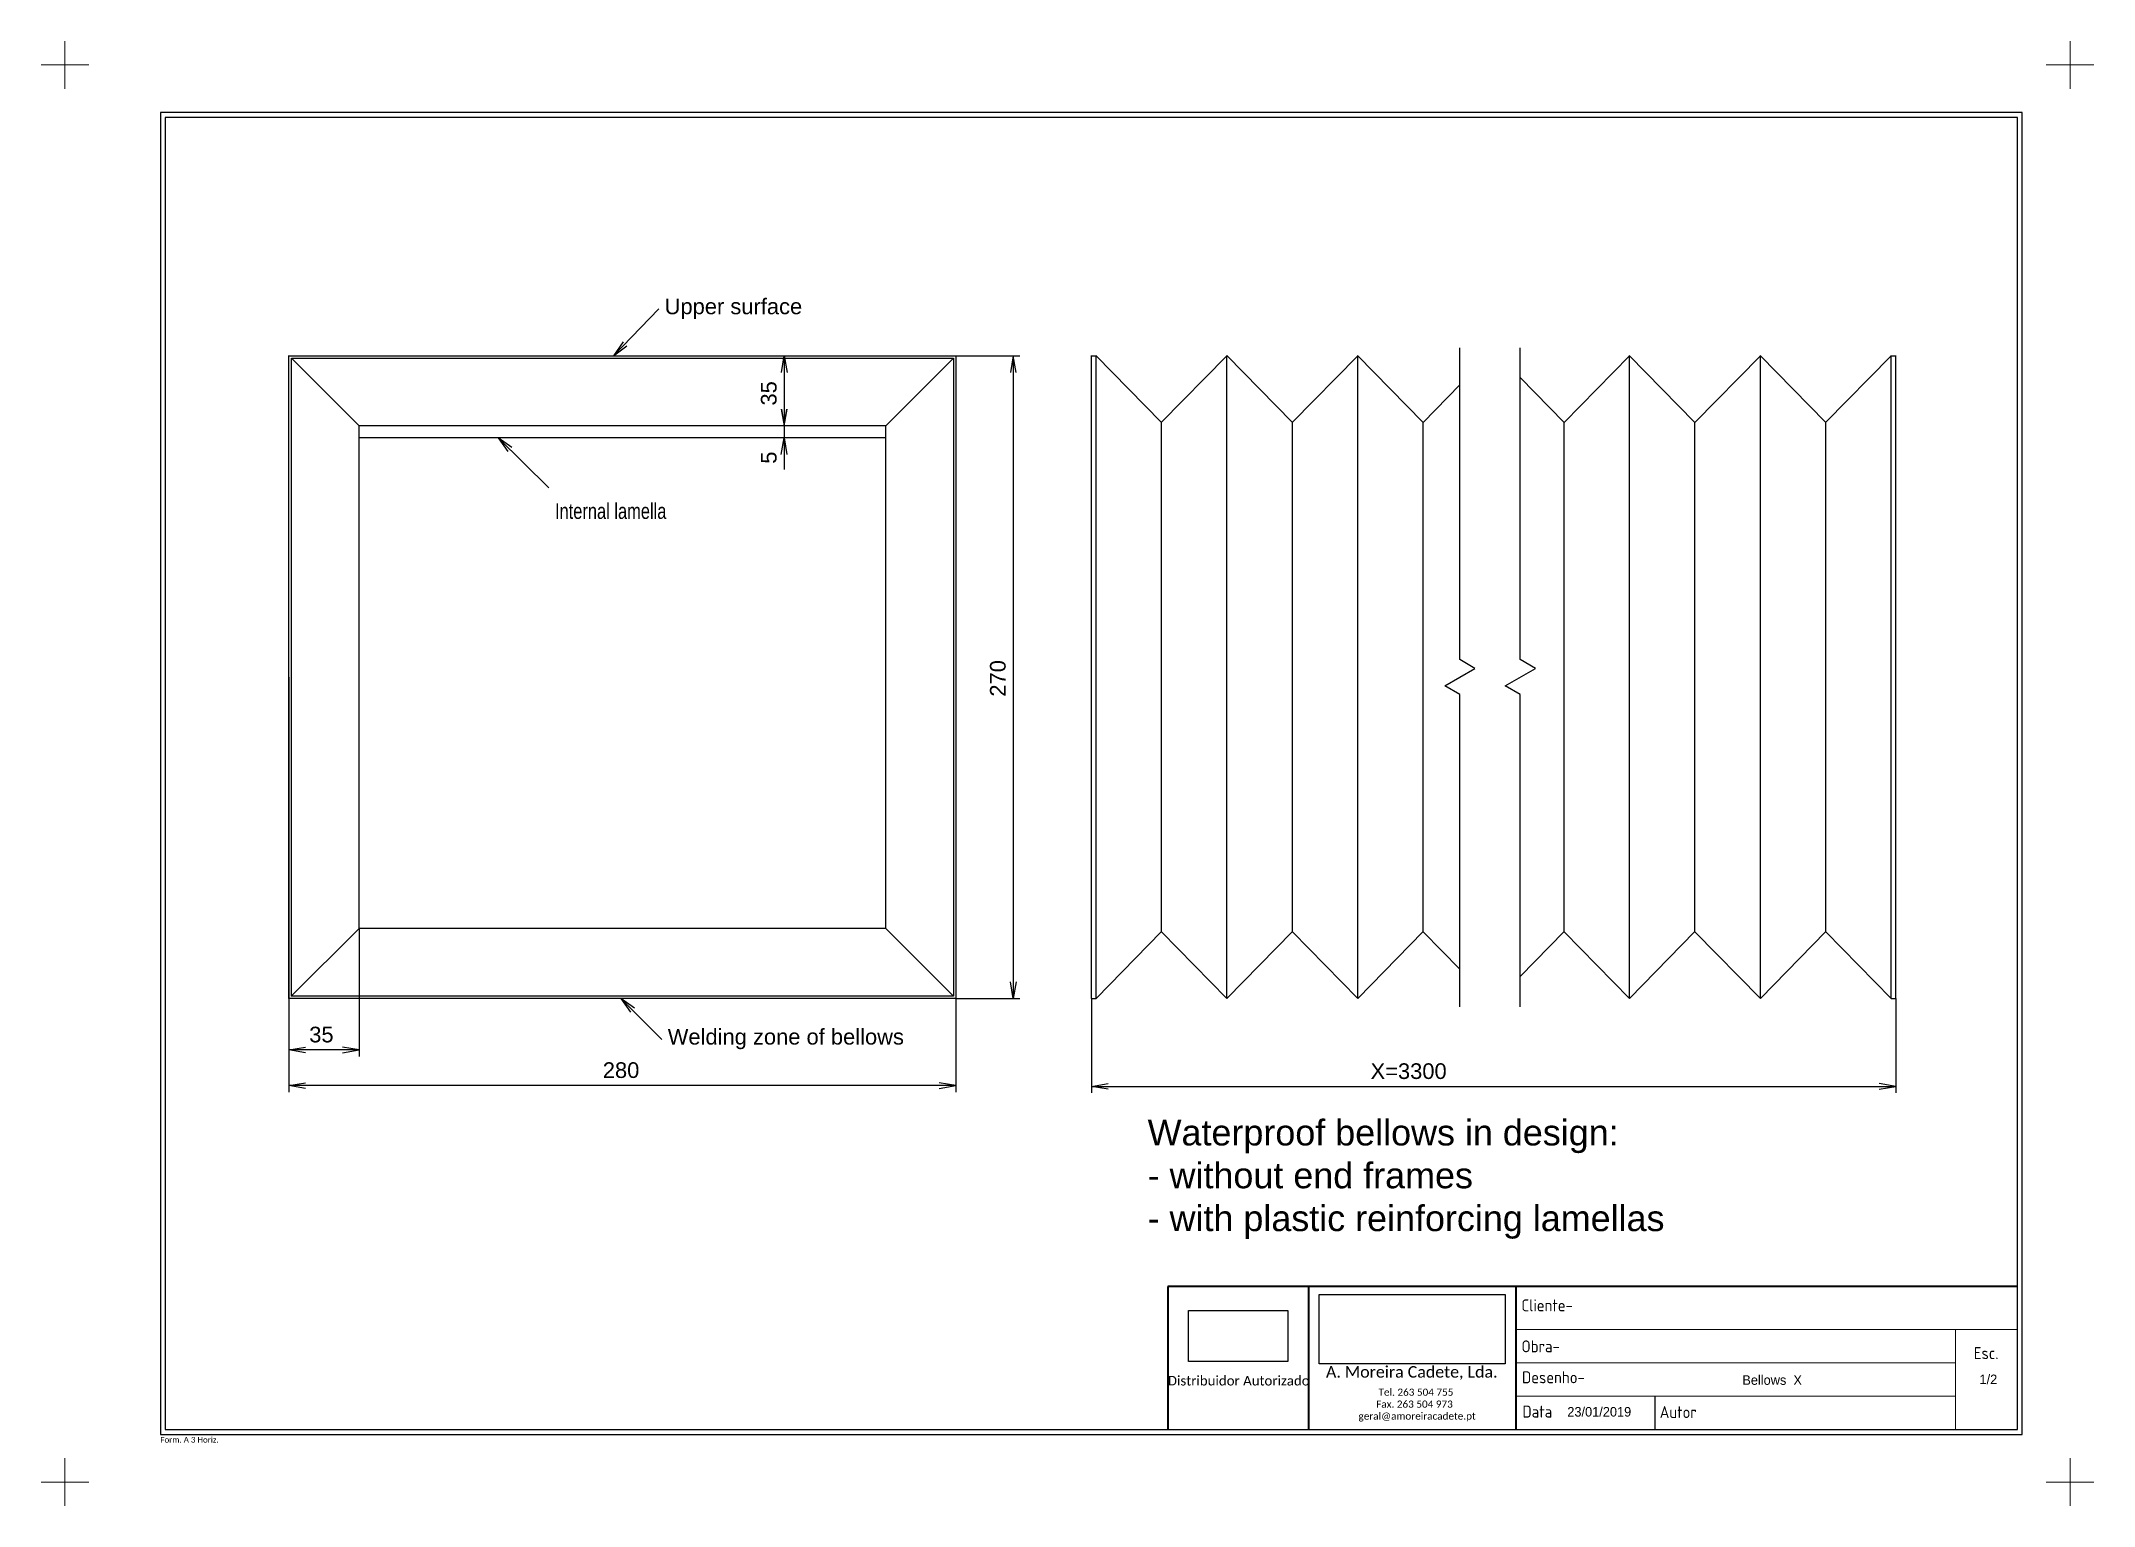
# Model space of a CAD drawing. Header units: millimetres. Extents: x 3372 to 4232, y 3173 to 3787.
import ezdxf
from ezdxf.enums import TextEntityAlignment as Align

# ---------------------------------------------------------------- set-up
doc = ezdxf.new("R2010")
doc.units = ezdxf.units.MM
doc.header["$MEASUREMENT"] = 0
for name, color, linetype in [('2__LINE_ACI_7', 7, 'Continuous'), ('4__LINE_ACI_136', 136, 'Continuous'), ('5__TEXT_ACI_136', 136, 'Continuous')]:
    doc.layers.add(name, color=color, linetype=linetype)
doc.styles.add('AMC', font='', dxfattribs={"height": 2.5})
doc.styles.add('AMC 2', font='', dxfattribs={"height": 2})
doc.styles.add('AMC 40 mm', font='isocp3.shx', dxfattribs={"height": 60})
doc.styles.add('AMC TX', font='', dxfattribs={"height": 3})
doc.styles.add('AMC ZWCAD', font='', dxfattribs={"height": 2.5})
doc.styles.add('ARIAL', font='ARIAL.TTF', dxfattribs={"width": 0.75})
doc.styles.get("Standard").update_dxf_attribs({"font": 'IC-isocp.shx', "height": 3})
doc.styles.get('AMC').set_extended_font_data('isocpeui')
doc.styles.get('AMC 2').set_extended_font_data('Tempus Sans ITC')
doc.styles.get('AMC TX').set_extended_font_data('GOST Type BU')
doc.styles.get('AMC ZWCAD').set_extended_font_data('ISOCPEUR')
picture_1 = doc.add_image_def('image1.png', size_in_pixel=(295, 152))
picture_2 = doc.add_image_def('image2.png', size_in_pixel=(459, 171))

# ---------------------------------------------------------------- blocks, each defined once
blk = doc.blocks.new('A 3 Horizontal')
at = {"lineweight": 13}
for p, q in [((0, 292), (0, 302)), ((420, 292), (420, 302)), ((-5, 297), (5, 297)), ((425, 297), (415, 297)), ((304, 32), (409, 32)), ((396, 32), (396, 11)), ((304, 25), (396, 25)), ((304, 18), (396, 18)), ((0, 5), (0, -5)), ((420, 5), (420, -5)), ((-5, 0), (5, 0)), ((425, 0), (415, 0))]:
    blk.add_line(p, q, dxfattribs=at)
at = {"lineweight": 40}
for p, q in [((409, 41), (231, 41)), ((231, 41), (231, 11)), ((260.5, 41), (260.5, 11)), ((304, 11), (304, 41))]:
    blk.add_line(p, q, dxfattribs=at)
at = {"lineweight": 30}
blk.add_line((333.07, 11), (333.07, 18), dxfattribs=at)
for points in [[(20, 10), (410, 10), (410, 287), (20, 287)], [(21, 11), (409, 11), (409, 286), (21, 286)]]:
    blk.add_lwpolyline(points, close=True)
at = {"lineweight": 13}
for s, insert, char_height, width, attachment_point, style in [('{\\FISO.SHX|c228;Cliente-}', (305.09, 38.29), 2.5, 14.6859, 1, 'AMC ZWCAD'), ('{\\FISO.SHX|c228;Obra-}', (305.09, 29.7), 2.5, 11.3847, 1, 'AMC ZWCAD'), ('{\\FISO.SHX|c228;Esc\\FISOCPEUR|c0;.}', (399.84, 28.28), 2.5, 5.9932, 1, 'AMC ZWCAD'), ('{\\FISO.SHX|c228;Desenho-}', (305.2, 23.21), 2.5, 18.2729, 1, 'AMC ZWCAD'), ('{\\fCalibri|b0|i0|c0|p34;       \\H0.8824x;Tel. 263 504 755\\P       Fax. 263 504 973\\Pgeral@amoreiracadete.pt}', (270.96, 12.69), 1.7, 25.4669, 7, 'AMC'), ('{\\FISO.SHX|c228;Data}', (305.29, 16.02), 2.5, 7.5827, 1, 'AMC ZWCAD'), ('{\\FISO.SHX|c228;Autor}', (334.05, 15.92), 2.5, 11.1546, 1, 'AMC ZWCAD')]:
    blk.add_mtext(s, dxfattribs=dict(at, insert=insert, char_height=char_height, width=width, attachment_point=attachment_point, style=style))
at = {"style": 'AMC TX'}
for s, insert, char_height, width, attachment_point in [('{\\fCandara|b0|i0|c0|p2;\\H0.666667x;Distribuidor Autorizado}', (245.87, 22.25), 3, 28.7613, 2), ('\\pxql;{\\fCalibri|b0|i0|c0|p34;Form. A 3 Horiz.}', (28.13, 8.86), 1.2, 16.2628, 5)]:
    blk.add_mtext(s, dxfattribs=dict(at, insert=insert, char_height=char_height, width=width, attachment_point=attachment_point))
at = {"insert": (264.14, 24.3), "char_height": 2.405, "width": 37.8625, "attachment_point": 1}
blk.add_mtext('\\fCandara|b0|i0|c0|p0;A. Moreira Cadete, Lda.', dxfattribs=at)
at = {"style": 'AMC 2', "flags": 1}
for tag, p in [('1', (361.37, 36.67)), ('2', (354.94, 28.66)), ('3', (357.6, 21.39)), ('5', (402.88, 21.53)), ('4', (321.39, 14.73)), ('6', (402.66, 15.04))]:
    blk.add_attdef(tag, text='', height=2, dxfattribs=at).set_placement(p, align=Align.MIDDLE_CENTER)
at = {"color": 255}
image = blk.add_image(picture_2, insert=(262.75, 24.79), size_in_units=(38.9, 14.49), dxfattribs=at)
image.dxf.flags = 7
image = blk.add_image(picture_1, insert=(235.37, 25.29), size_in_units=(20.78, 10.7), dxfattribs=at)
image.dxf.flags = 7

msp = doc.modelspace()

# ---------------------------------------------------------------- linework, layer by layer
at = {"layer": '2__LINE_ACI_7'}
for p, q in [((3475.4, 3385.89), (3475.4, 3655.34)), ((3475.4, 3655.23), (3754.76, 3655.23)), ((3754.76, 3655.23), (3754.76, 3385.89)), ((3811.56, 3385.89), (3811.56, 3655.34)), ((3811.56, 3655.23), (3813.56, 3655.23)), ((3840.91, 3627.34), (3813.45, 3655.34)), ((3813.56, 3385.89), (3813.56, 3655.34)), ((3868.37, 3655.23), (3840.86, 3627.34)), ((3895.78, 3627.34), (3868.32, 3655.34)), ((3868.37, 3385.89), (3868.37, 3655.34)), ((3923.13, 3655.23), (3895.67, 3627.34)), ((3950.59, 3627.34), (3923.02, 3655.34)), ((3923.13, 3385.89), (3923.13, 3655.34)), ((4037.02, 3655.23), (4009.56, 3627.34)), ((4064.37, 3627.34), (4036.91, 3655.34)), ((4037.02, 3385.89), (4037.02, 3655.34)), ((4091.83, 3655.23), (4064.32, 3627.34)), ((4119.24, 3627.34), (4091.78, 3655.34)), ((4091.83, 3385.89), (4091.83, 3655.34)), ((4146.59, 3655.23), (4119.13, 3627.34)), ((4146.59, 3385.89), (4146.59, 3655.34)), ((4146.59, 3655.23), (4148.64, 3655.23)), ((4148.64, 3385.89), (4148.64, 3655.34)), ((3476.48, 3386.91), (3476.48, 3654.31)), ((3476.48, 3654.26), (3753.79, 3654.26)), ((3476.48, 3654.26), (3504.86, 3625.88)), ((3725.41, 3625.88), (3753.79, 3654.31)), ((3753.79, 3654.26), (3753.79, 3386.91)), ((3965.94, 3643.01), (3950.49, 3627.34)), ((4009.66, 3627.34), (3991.25, 3646.08)), ((3725.41, 3625.88), (3504.75, 3625.88)), ((3725.41, 3620.88), (3504.75, 3620.88)), ((3504.86, 3415.24), (3504.86, 3625.99)), ((3725.41, 3415.24), (3725.41, 3625.99)), ((3840.91, 3413.84), (3840.91, 3627.39)), ((3895.78, 3413.84), (3895.78, 3627.39)), ((3950.59, 3413.84), (3950.59, 3627.39)), ((4009.66, 3413.84), (4009.66, 3627.39)), ((4064.37, 3413.84), (4064.37, 3627.39)), ((4119.24, 3413.84), (4119.24, 3627.39)), ((3504.86, 3415.24), (3476.37, 3386.91)), ((3725.41, 3415.24), (3504.75, 3415.24)), ((3725.41, 3415.24), (3753.79, 3386.91)), ((3813.56, 3385.89), (3840.91, 3413.89)), ((3840.91, 3413.84), (3868.37, 3385.89)), ((3868.37, 3385.89), (3895.78, 3413.89)), ((3895.78, 3413.84), (3923.13, 3385.89)), ((3923.13, 3385.89), (3950.59, 3413.89)), ((3950.59, 3413.84), (3965.94, 3398.17)), ((3991.25, 3395.1), (4009.66, 3413.89)), ((4009.66, 3413.84), (4037.02, 3385.89)), ((4037.02, 3385.89), (4064.37, 3413.89)), ((4064.37, 3413.84), (4091.83, 3385.89)), ((4091.83, 3385.89), (4119.24, 3413.89)), ((4119.24, 3413.84), (4146.59, 3385.89)), ((3754.76, 3385.89), (3475.29, 3385.89)), ((3753.79, 3386.91), (3476.37, 3386.91)), ((3811.56, 3385.89), (3813.56, 3385.89)), ((4146.59, 3385.89), (4148.64, 3385.89))]:
    msp.add_line(p, q, dxfattribs=at)
for points in [[(3965.94, 3382.39), (3965.94, 3513.24), (3959.59, 3516.95), (3972.24, 3524.22), (3965.94, 3527.88), (3965.94, 3658.62)], [(3991.25, 3382.39), (3991.25, 3513.24), (3984.95, 3516.95), (3997.6, 3524.22), (3991.25, 3527.88), (3991.25, 3658.62)]]:
    msp.add_lwpolyline(points, dxfattribs=at)
at = {"layer": '4__LINE_ACI_136', "color": 136, "true_color": 0x008080}
for p, q in [((3611.36, 3655.23), (3630.37, 3674.88)), ((3682.87, 3655.23), (3682.87, 3625.88)), ((3754.76, 3655.23), (3781.62, 3655.23)), ((3778.82, 3655.23), (3778.82, 3385.89)), ((3682.82, 3639.78), (3682.82, 3607.58)), ((3563.01, 3620.88), (3584.33, 3599.88)), ((3475.4, 3520.51), (3475.4, 3361.5)), ((3504.86, 3415.24), (3504.86, 3361.5)), ((3475.4, 3385.89), (3475.4, 3346.58)), ((3614.43, 3385.89), (3631.66, 3368.66)), ((3754.76, 3385.89), (3754.76, 3346.58)), ((3754.76, 3385.89), (3781.62, 3385.89)), ((3811.56, 3385.89), (3811.56, 3346.26)), ((4148.64, 3385.89), (4148.64, 3346.26)), ((3504.86, 3364.3), (3475.29, 3364.3)), ((3754.76, 3349.38), (3475.29, 3349.38)), ((3811.56, 3349.01), (4148.64, 3349.01))]:
    msp.add_line(p, q, dxfattribs=at)
for points in [[(3615.4, 3661.04), (3611.36, 3655.23), (3617.02, 3659.43)], [(3681.74, 3648.23), (3682.87, 3655.23), (3684.06, 3648.23)], [(3780.01, 3648.23), (3778.82, 3655.23), (3777.64, 3648.23)], [(3681.63, 3632.88), (3682.82, 3625.88), (3683.95, 3632.88)], [(3681.74, 3632.88), (3682.87, 3625.88), (3684.06, 3632.88)], [(3568.72, 3616.84), (3563.01, 3620.88), (3567.1, 3615.11)], [(3681.63, 3613.88), (3682.82, 3620.88), (3683.95, 3613.88)], [(3780.01, 3392.89), (3778.82, 3385.89), (3777.64, 3392.89)], [(3620.14, 3381.8), (3614.43, 3385.89), (3618.52, 3380.18)], [(3482.4, 3363.11), (3475.4, 3364.3), (3482.4, 3365.43)], [(3497.86, 3363.11), (3504.86, 3364.3), (3497.86, 3365.43)], [(3482.4, 3348.2), (3475.4, 3349.38), (3482.4, 3350.57)], [(3747.76, 3348.2), (3754.76, 3349.38), (3747.76, 3350.57)], [(3818.56, 3347.88), (3811.56, 3349.01), (3818.56, 3350.19)], [(4141.64, 3347.88), (4148.64, 3349.01), (4141.64, 3350.19)]]:
    msp.add_lwpolyline(points, dxfattribs=at)

# ---------------------------------------------------------------- block references
ref = msp.add_blockref('A 3 Horizontal', (3381.56, 3183.17), dxfattribs=dict(xscale=2, yscale=2, zscale=2))
ref.add_attrib('3', 'Bellows  X', dxfattribs={"height": 4}).set_placement((4096.75, 3225.94), align=Align.MIDDLE_CENTER)
ref.add_attrib('4', '23/01/2019', dxfattribs={"height": 4}).set_placement((4024.33, 3212.64), align=Align.MIDDLE_CENTER)
ref.add_attrib('5', '1/2', dxfattribs={"height": 4}).set_placement((4187.33, 3226.23), align=Align.MIDDLE_CENTER)

# ---------------------------------------------------------------- texts
at = {"insert": (3835.13, 3335.04), "char_height": 10.7692, "attachment_point": 1, "style": 'AMC 40 mm'}
msp.add_mtext('{\\fArial|b0|i0|c0|p34;Waterproof bellows in design:\\Fisocp3.shx|c0;\\P\\fArial|b0|i0|c0|p34;- without end frames\\Fisocp3.shx|c0;\\P\\fArial|b0|i0|c0|p34;- with plastic reinforcing lamellas}', dxfattribs=at)
at = {"layer": '5__TEXT_ACI_136', "color": 136, "true_color": 0x008080, "attachment_point": 1, "style": 'ARIAL'}
for s, insert, char_height, width in [('{\\W1;Upper surface}', (3632.79, 3679.24), 6.5692, 74.9096), ('\\PInternal lamella', (3586.86, 3604.4), 6.5692, 51.7191), ('\\W1;35', (3483.91, 3374.04), 6.569, 10.9308), ('{\\W1;Welding zone of bellows}', (3634.09, 3373.13), 6.5692, 100.536), ('\\W1;280', (3606.89, 3359.13), 6.569, 16.4231), ('{\\W1;X=3300}', (3928.52, 3358.7), 6.5692, 51.4769)]:
    msp.add_mtext(s, dxfattribs=dict(at, insert=insert, char_height=char_height, width=width))
at = {"layer": '5__TEXT_ACI_136', "color": 136, "true_color": 0x008080, "char_height": 6.569, "attachment_point": 1, "rotation": 90, "style": 'ARIAL'}
for s, insert, width in [('\\W1;35', (3673.12, 3634.39), 10.9308), ('\\W1;5', (3673.12, 3610), 5.4385), ('\\W1;270', (3769.08, 3512.38), 16.4231)]:
    msp.add_mtext(s, dxfattribs=dict(at, insert=insert, width=width))

doc.saveas('drawing.dxf')
